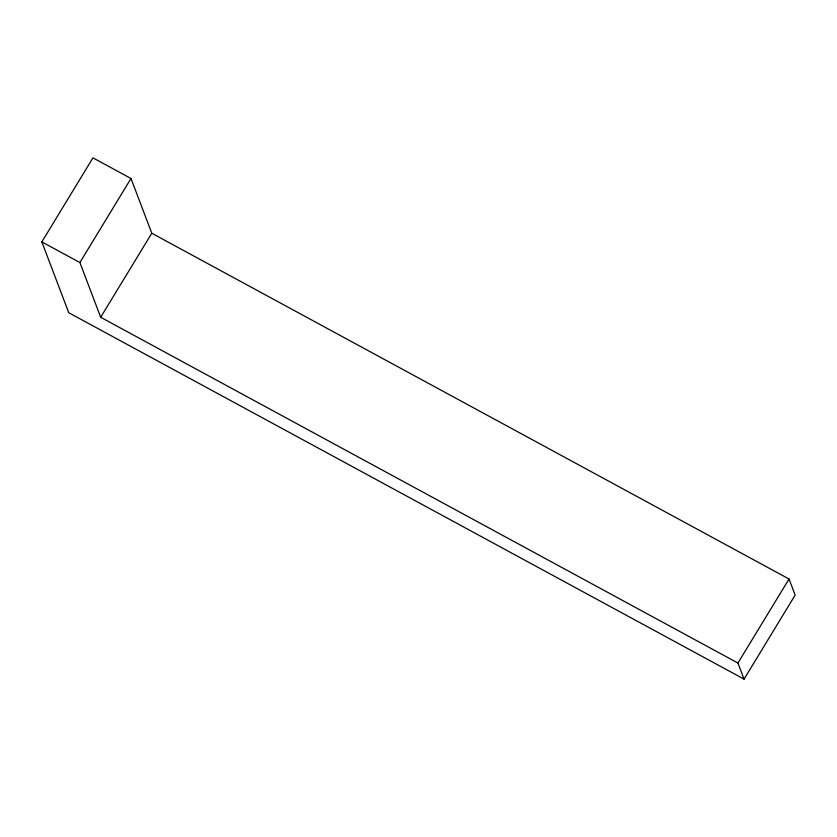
<?xml version="1.0" encoding="UTF-8"?>
<svg xmlns="http://www.w3.org/2000/svg" width="837" height="837" viewBox="0 0 837 837"><rect width="100%" height="100%" fill="white"/><g stroke="black" fill="none" stroke-linecap="round" stroke-linejoin="round"><path stroke-width="1.26" d="M41.85 241.903L92.949 157.858L131.001 178.501L151.79 233.23L789.04 579.005L795.15 595.097L744.051 679.142L68.749 312.724L41.85 241.903L79.892 262.546L100.681 317.275L737.931 663.04L744.051 679.142M79.892 262.546L131.001 178.501M100.681 317.275L151.79 233.23M737.931 663.04L789.04 579.005"/></g></svg>
